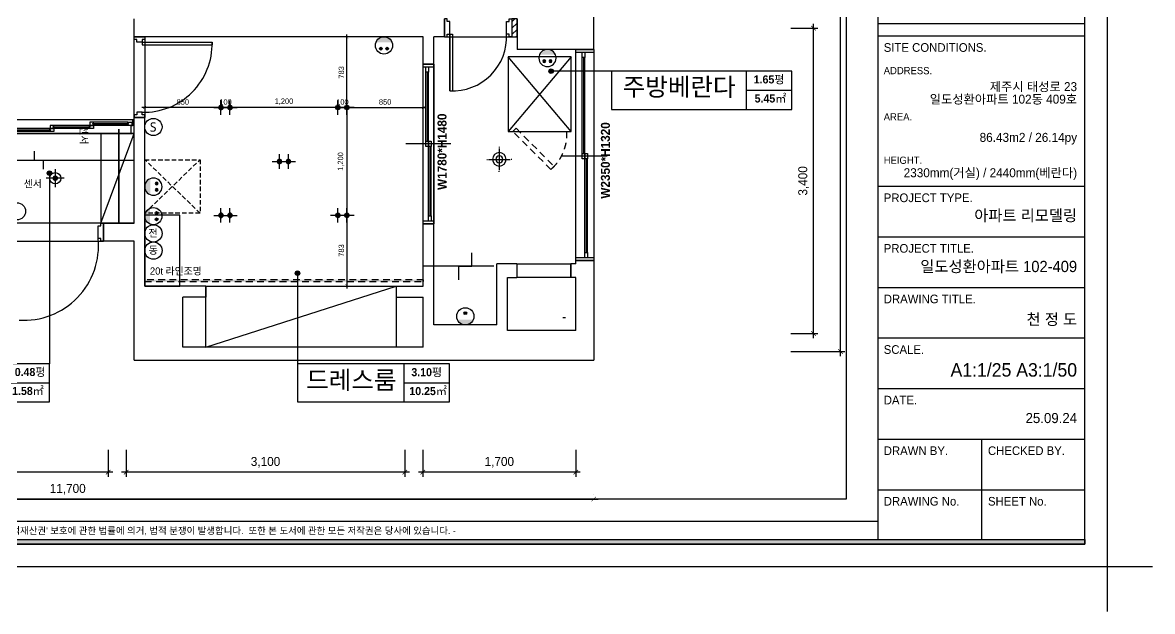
# Model space of a CAD drawing. Header units: inches. Extents: x 261411 to 598054, y 5888 to 34411.
# Drawn here: x 292346 to 304911, y 5888 to 12444 of the extents above; entities that cross this region are included whole.
import ezdxf
from ezdxf.enums import TextEntityAlignment as Align

# ---------------------------------------------------------------- set-up
doc = ezdxf.new("R2010")
doc.units = ezdxf.units.IN
doc.header["$LTSCALE"] = 50
doc.header["$MEASUREMENT"] = 0
doc.linetypes.add('DASHEDX2', pattern=[1.5, 1, -0.5])
doc.linetypes.add('HID', pattern=[2.5, 1.5, -1])
for name, color, linetype in [('0-ELC TEXT', 7, 'Continuous'), ('02-WAL', 2, 'Continuous'), ('03-TEXT', 3, 'Continuous'), ('03-WAL NEW', 3, 'Continuous'), ('04-WIN TEXT', 4, 'Continuous'), ('06-FUR', 6, 'Continuous'), ('06-LIGHT', 4, 'Continuous'), ('07-DIM', 5, 'Continuous'), ('07-DIM WAL', 5, 'Continuous'), ('3.기호.계단선', 30, 'Continuous'), ('CEIL-DOOR', 6, 'Continuous'), ('F-LEVEL', 7, 'Continuous'), ('FORM(YOURNAME)-1', 1, 'Continuous'), ('FORM(YOURNAME)-11', 1, 'Continuous'), ('fur', 6, 'Continuous'), ('HAT', 8, 'Continuous'), ('RC-LIGHT', 7, 'Continuous'), ('U-LANP', 6, 'Continuous'), ('도면층2', 2, 'Continuous'), ('도면층4', 4, 'Continuous'), ('도면층5', 5, 'Continuous'), ('도면층8', 8, 'Continuous'), ('설비', 140, 'Continuous')]:
    doc.layers.add(name, color=color, linetype=linetype)
doc.styles.add('HY 울릉도 L', font='')
doc.styles.add('YOURNAME', font='HY울릉도M.TTF')
doc.styles.add('넥슨고딕', font='NEXONLv1GothicBold.ttf')
doc.styles.add('코레일둥고', font='Korail_Round_Gothic_Medium.ttf')
doc.styles.get('HY 울릉도 L').set_extended_font_data('HY울릉도L')
doc.dimstyles.new('30', dxfattribs={"dimscale": 30, "dimtxt": 2, "dimasz": 1, "dimexe": 1, "dimexo": 1, "dimgap": 1, "dimtad": 1, "dimdec": 0, "dimrnd": 0.05, "dimdsep": 46, "dimlunit": 6, "dimtxsty": 'HY 울릉도 L', "dimblk": 'ARCHTICK', "dimcen": 2.5, "dimdle": 1, "dimclrd": 133, "dimclre": 133, "dimclrt": 30, "dimadec": 0, "dimazin": 0, "dimtfac": 1, "dimtdec": 0, "dimtix": 1, "dimtmove": 2, "dimatfit": 3, "dimldrblk": 'ARCHTICK', "dimfxl": 1, "dimlwd": -1, "dimlwe": -1, "dimarcsym": 0})
doc.dimstyles.new('50', dxfattribs={"dimscale": 50, "dimtxt": 2, "dimasz": 1, "dimexe": 1, "dimexo": 1, "dimgap": 1, "dimtad": 1, "dimdec": 0, "dimrnd": 0.05, "dimdsep": 46, "dimlunit": 6, "dimtxsty": 'HY 울릉도 L', "dimblk": 'ARCHTICK', "dimcen": 2.5, "dimdle": 1, "dimclrd": 133, "dimclre": 133, "dimclrt": 30, "dimadec": 0, "dimazin": 0, "dimtfac": 1, "dimtdec": 0, "dimtix": 1, "dimtmove": 2, "dimatfit": 3, "dimldrblk": 'ARCHTICK', "dimfxl": 1, "dimlwd": -1, "dimlwe": -1, "dimarcsym": 0})

# ---------------------------------------------------------------- blocks, each defined once
blk = doc.blocks.new('vudauseh')
at = {"layer": '02-WAL'}
for p, q in [((277198, 12145), (277198, 13446)), ((272087, 12285), (272087, 12485)), ((275537, 12285), (275537, 12485)), ((276345, 12485), (276345, 12145)), ((275300, 12285), (272087, 12285)), ((275300, 9510), (275300, 12285)), ((275537, 12285), (275420, 12285)), ((275420, 9077), (275420, 12285)), ((277198, 12145), (276345, 12145)), ((275420, 11982), (275300, 11982)), ((272205, 11385), (272087, 11385)), ((272087, 10210), (272087, 11385)), ((272205, 9510), (272205, 11385)), ((272087, 10210), (271747, 10210)), ((271747, 10210), (271747, 10010)), ((275420, 10202), (275300, 10202)), ((272087, 10010), (271747, 10010)), ((272087, 8685), (272087, 10010)), ((276120, 9077), (276120, 9757)), ((276343, 9757), (276120, 9757)), ((276998, 9757), (276943, 9757)), ((276238, 9015), (276238, 9607)), ((276238, 9607), (276343, 9607)), ((276998, 9607), (276943, 9607)), ((276998, 9015), (276998, 9607)), ((272885, 9510), (272205, 9510)), ((275000, 9510), (275300, 9510)), ((272630, 8830), (272630, 9385)), ((275300, 8830), (275300, 9385)), ((276120, 9077), (275420, 9077)), ((276998, 9015), (276238, 9015)), ((275300, 8830), (272630, 8830)), ((272087, 8685), (277198, 8685))]:
    blk.add_line(p, q, dxfattribs=at)
for points in [[(276998, 9757), (276998, 9795), (277198, 9795), (277198, 8685)], [(272885, 9510), (272885, 9385), (272630, 9385)], [(275000, 9510), (275000, 9385), (275300, 9385)]]:
    blk.add_lwpolyline(points, dxfattribs=at)
at = {"layer": '도면층2'}
for p, q in [((275537, 12285), (275537, 12485)), ((272205, 12285), (272087, 12285)), ((275300, 11982), (275420, 11982)), ((272205, 11385), (272087, 11385)), ((271747, 10010), (271747, 10210)), ((275300, 10202), (275420, 10202)), ((276343, 9757), (276343, 9607)), ((276943, 9757), (276943, 9607))]:
    blk.add_line(p, q, dxfattribs=at)
at = {"layer": '도면층4'}
for p, q in [((275537, 12485), (275537, 12285)), ((275537, 12285), (275537, 12485)), ((272087, 11385), (272087, 12285)), ((272087, 12285), (272205, 12285)), ((272205, 12285), (272087, 12285)), ((272175, 12225), (272175, 12195)), ((272175, 12225), (272956, 12225)), ((272175, 12195), (272955, 12195)), ((272205, 12285), (272205, 11385)), ((272956, 12225), (272956, 12195)), ((276998, 9795), (276998, 12145)), ((276998, 12145), (277198, 12145)), ((276998, 12115), (277198, 12115)), ((277198, 12145), (277198, 9795)), ((275300, 10202), (275300, 11982)), ((275300, 11982), (275420, 11982)), ((275300, 11952), (275420, 11952)), ((275420, 11982), (275420, 10202)), ((277083, 12055), (277083, 10985)), ((275345, 11892), (275345, 11122)), ((272205, 11385), (272087, 11385)), ((275610, 11092), (275110, 11092)), ((275375, 11062), (275375, 10292)), ((277348, 10955), (276848, 10955)), ((277113, 10925), (277113, 9885)), ((271747, 10210), (270747, 10210)), ((271747, 10010), (271747, 10210)), ((275420, 10232), (275300, 10232)), ((275420, 10202), (275300, 10202)), ((270747, 10010), (271747, 10010)), ((277198, 9825), (276998, 9825)), ((276343, 9757), (276343, 9607)), ((276343, 9757), (276943, 9757)), ((276943, 9607), (276943, 9757)), ((276943, 9757), (276943, 9607)), ((277198, 9795), (276998, 9795)), ((276943, 9607), (276343, 9607)), ((276883, 9157), (276853, 9157))]:
    blk.add_line(p, q, dxfattribs=at)
for points in [[(272205, 12285), (272205, 12255), (272175, 12255), (272175, 12225), (272117, 12225), (272117, 12255), (272087, 12255), (272087, 12285), (272205, 12285)], [(272205, 11385), (272205, 11415), (272175, 11415), (272175, 11445), (272117, 11445), (272117, 11415), (272087, 11415), (272087, 11385), (272205, 11385)], [(271747, 10010), (271717, 10010), (271717, 10040), (271687, 10040), (271687, 10180), (271717, 10180), (271717, 10210), (271747, 10210), (271747, 10010)]]:
    blk.add_lwpolyline(points, dxfattribs=at)
for points in [[(277068, 12115), (277098, 12115), (277098, 12055), (277068, 12055)], [(275330, 11952), (275360, 11952), (275360, 11892), (275330, 11892)], [(275330, 11122), (275360, 11122), (275360, 11062), (275330, 11062)], [(275360, 11122), (275390, 11122), (275390, 11062), (275360, 11062)], [(277068, 10985), (277098, 10985), (277098, 10925), (277068, 10925)], [(277098, 10985), (277128, 10985), (277128, 10925), (277098, 10925)], [(275360, 10292), (275390, 10292), (275390, 10232), (275360, 10232)], [(277098, 9885), (277128, 9885), (277128, 9825), (277098, 9825)]]:
    blk.add_lwpolyline(points, close=True, dxfattribs=at)
at = {"layer": '도면층5'}
for p, q in [((277068, 10985), (277068, 12055)), ((277098, 10985), (277098, 12055)), ((275330, 11122), (275330, 11892)), ((275360, 11122), (275360, 11892)), ((275360, 10292), (275360, 11062)), ((275390, 10292), (275390, 11062)), ((277098, 9885), (277098, 10925)), ((277128, 9885), (277128, 10925))]:
    blk.add_line(p, q, dxfattribs=at)
for centre, radius, start, end in [((272195, 12205), 760, 268.491, 1.509), ((270860, 9960), 831, 266.3562, 5.5291)]:
    blk.add_arc(centre, radius, start, end, dxfattribs=at)
at = {"layer": '04-WIN TEXT', "style": '넥슨고딕'}
for s, p in [('W1780*H1480', (275561, 10580)), ('W2350*H1320', (277378, 10483))]:
    blk.add_text(s, height=100, rotation=90, dxfattribs=at).set_placement(p)
blk = doc.blocks.new('cjswjdeh')
at = {"layer": '03-WAL NEW', "transparency": 33554687}
h = blk.add_hatch(dxfattribs=at)
h.set_pattern_fill('_USER', color=256, scale=50, angle=45, pattern_type=0)
h.set_pattern_definition([(45, (35435.233, -3757.15), (-35.355339, 35.355339), [])])
h.paths.add_polyline_path([(311683, 8624), (311741, 8624), (311741, 8824), (311683, 8824)])
at = {"color": 8}
for p, q in [((307483, 7549), (306083, 7549)), ((311484, 6070), (310694, 6070))]:
    blk.add_line(p, q, dxfattribs=at)
at = {"layer": '03-WAL NEW', "color": 7}
blk.add_line((306083, 7249), (307483, 7249), dxfattribs=at)
at = {"layer": '03-WAL NEW', "transparency": 33554687}
blk.add_lwpolyline([(311683, 8624), (311741, 8624), (311741, 8824), (311683, 8824)], close=True, dxfattribs=at)
at = {"layer": '03-WAL NEW', "color": 7}
blk.add_lwpolyline([(306371, 7349), (306371, 7249), (306471, 7249), (306471, 7149)], dxfattribs=at)
at = {"layer": '04-WIN TEXT', "color": 8}
blk.add_line((310993, 8654), (310993, 8024), dxfattribs=at)
at = {"layer": '06-FUR', "color": 8}
for p, q in [((307113, 6549), (307483, 7549)), ((308281, 5169), (310396, 5849))]:
    blk.add_line(p, q, dxfattribs=at)
at = {"layer": '06-FUR', "color": 8, "linetype": 'DASHEDX2'}
for p, q in [((307601, 6661), (308216, 7256)), ((308216, 6661), (307601, 7256))]:
    blk.add_line(p, q, dxfattribs=at)
at = {"layer": '06-FUR', "color": 8}
for points in [[(307113, 6549), (307483, 6549), (307483, 7549), (307113, 7549)], [(307991, 5849), (307991, 6639), (307601, 6639), (307601, 5849)], [(308281, 5849), (310396, 5849), (310396, 5169), (308281, 5169)]]:
    blk.add_lwpolyline(points, close=True, dxfattribs=at)
at = {"layer": '06-FUR', "color": 8, "linetype": 'DASHEDX2'}
blk.add_lwpolyline([(307601, 6661), (307601, 7256), (308216, 7256), (308216, 6661)], close=True, dxfattribs=at)
at = {"layer": 'F-LEVEL', "color": 8}
for p, q in [((311239, 6070), (311239, 6220)), ((311089, 6070), (311089, 5920)), ((311089, 6070), (311239, 6070))]:
    blk.add_line(p, q, dxfattribs=at)
at = {"layer": 'fur', "color": 8}
for p, q in [((312344, 7570), (311644, 8400)), ((312344, 8400), (311644, 7570))]:
    blk.add_line(p, q, dxfattribs=at)
blk.add_lwpolyline([(311644, 7570), (312344, 7570), (312344, 8400), (311644, 8400)], close=True, dxfattribs=at)
at = {"layer": 'fur', "color": 8, "linetype": 'HID'}
blk.add_lwpolyline([(312119, 7146), (311694, 7570), (311730, 7605), (312154, 7181)], close=True, dxfattribs=at)
blk.add_arc((311782, 7535), 513, 313.6042, 3.9091, dxfattribs=at)
at = {"layer": '도면층4', "color": 8}
for p, q in [((310933, 8624), (311683, 8624)), ((310993, 8654), (311023, 8654)), ((310993, 8024), (310993, 8654)), ((311023, 8654), (311023, 8024))]:
    blk.add_line(p, q, dxfattribs=at)
for points in [[(310933, 8624), (310963, 8624), (310963, 8654), (310993, 8654), (310993, 8794), (310963, 8794), (310963, 8824), (310933, 8824), (310933, 8624)], [(311683, 8624), (311653, 8624), (311653, 8654), (311623, 8654), (311623, 8794), (311653, 8794), (311653, 8824), (311683, 8824), (311683, 8624)]]:
    blk.add_lwpolyline(points, dxfattribs=at)
at = {"layer": '도면층5', "color": 8}
blk.add_arc((311029, 8618), 595, 266.576, 3.424, dxfattribs=at)
at = {"layer": '도면층8', "color": 8}
for p, q in [((307463, 7699), (306118, 7699)), ((307414, 7673), (307030, 7673)), ((306083, 7549), (307483, 7549)), ((306546, 7603), (306149, 7603)), ((306546, 7568), (306149, 7568)), ((307030, 7638), (306560, 7638)), ((306986, 7603), (306560, 7603)), ((307414, 7638), (307030, 7638)), ((307448, 7631), (307448, 7633))]:
    blk.add_line(p, q, dxfattribs=at)
for points in [[(307030, 7661), (307030, 7673), (306990, 7673), (306990, 7638), (307030, 7638), (307030, 7650), (307024, 7652), (307024, 7659)], [(307458, 7638), (307414, 7638), (307414, 7650), (307420, 7652), (307420, 7659), (307414, 7661), (307414, 7673), (307458, 7673)], [(306591, 7568), (306546, 7568), (306546, 7579), (306553, 7582), (306553, 7589), (306546, 7591), (306546, 7603), (306591, 7603)], [(306591, 7626), (306591, 7638), (306550, 7638), (306550, 7603), (306591, 7603), (306591, 7615), (306584, 7617), (306584, 7624)], [(307030, 7603), (306986, 7603), (306986, 7615), (306993, 7617), (306993, 7624), (306986, 7626), (306986, 7638), (307030, 7638)]]:
    blk.add_lwpolyline(points, close=True, dxfattribs=at)
for points in [[(307483, 7554), (307483, 7699), (307463, 7699), (307463, 7633), (307448, 7633), (307448, 7549), (307483, 7549), (307483, 7554)], [(306154, 7588), (306542, 7588), (306542, 7583), (306154, 7583), (306154, 7588), (306154, 7583)], [(306546, 7592), (306543, 7590), (306542, 7589), (306542, 7588)], [(306546, 7579), (306543, 7580), (306542, 7581), (306542, 7583)], [(306591, 7627), (306594, 7626), (306594, 7624), (306595, 7623)], [(306591, 7614), (306594, 7615), (306594, 7616), (306595, 7618)], [(306595, 7623), (306982, 7623), (306982, 7618), (306595, 7618), (306595, 7623), (306595, 7618)], [(306986, 7627), (306983, 7626), (306982, 7624), (306982, 7623)], [(306986, 7614), (306983, 7615), (306982, 7616), (306982, 7618)], [(307030, 7662), (307034, 7661), (307034, 7659), (307035, 7658)], [(307030, 7649), (307034, 7650), (307034, 7651), (307035, 7653)], [(307035, 7658), (307418, 7658), (307418, 7653), (307035, 7653), (307035, 7658), (307035, 7653)]]:
    blk.add_lwpolyline(points, dxfattribs=at)
blk.add_blockref('vudauseh', (35396, -3661))
blk = doc.blocks.new('FORM-ELEVATION')
at = {"layer": 'FORM(YOURNAME)-11'}
h = blk.add_hatch(color=256, dxfattribs=at)
h.dxf.hatch_style = 1
h.paths.add_polyline_path([(-10309, 35708), (71691, 35708), (71691, 35508), (-10309, 35508)])
h.paths.add_polyline_path([(-10309, -21492), (71691, -21492), (71691, -21692), (-10309, -21692)])
at = {"layer": 'Defpoints', "color": 158}
for p, q in [((62481, 35508), (62481, -21492)), ((62481, 1486), (71691, 1486)), ((62481, -20692), (-10309, -20692))]:
    blk.add_line(p, q, dxfattribs=at)
for points in [[(-10309, -21692), (71691, -21692), (71691, 35708), (-10309, 35708)], [(-8309, 33708), (61071, 33708), (61071, -19692), (-8309, -19692)]]:
    blk.add_lwpolyline(points, close=True, dxfattribs=at)
at = {"layer": 'Defpoints', "color": 1}
blk.add_lwpolyline([(72691, -24692), (72691, -22692), (74691, -22692)], dxfattribs=at)
at = {"layer": 'FORM(YOURNAME)-11', "color": 14}
for p, q in [((62481, 937), (71691, 937)), ((62481, -5756), (71691, -5756)), ((62481, -8009), (71691, -8009)), ((62481, -10261), (71691, -10261)), ((62481, -12514), (71691, -12514)), ((62481, -14766), (71691, -14766)), ((62481, -17019), (71691, -17019)), ((67086, -17019), (67086, -21492)), ((62481, -19271), (71691, -19271))]:
    blk.add_line(p, q, dxfattribs=at)
at = {"layer": 'FORM(YOURNAME)-11', "color": 250}
blk.add_lwpolyline([(-11309, -22692), (72691, -22692), (72691, 36708), (-11309, 36708)], close=True, dxfattribs=at)
at = {"layer": 'FORM(YOURNAME)-11'}
blk.add_lwpolyline([(-10309, -21492), (71691, -21492), (71691, -21692), (-10309, -21692)], close=True, dxfattribs=at)
at = {"layer": 'FORM(YOURNAME)-11', "color": 14, "style": 'YOURNAME'}
for s, height, p in [('SITE CONDITIONS.', 386.14, (62739, 422)), ('PROJECT TYPE.', 386.14, (62739, -6271)), ('PROJECT TITLE.', 386.14, (62739, -8524)), ('DRAWING TITLE.', 386.14, (62739, -10776)), ('SCALE.', 386.1, (62739, -13029)), ('DATE.', 386.1, (62739, -15281)), ('DRAWN BY.', 386.1, (62739, -17534)), ('CHECKED BY.', 386.14, (67376, -17534)), ('DRAWING No.', 386.14, (62739, -19786)), ('SHEET No.', 386.1, (67376, -19786))]:
    blk.add_text(s, height=height, dxfattribs=at).set_placement(p, align=Align.MIDDLE_LEFT)
at = {"layer": 'FORM(YOURNAME)-11', "color": 251, "style": 'YOURNAME'}
for s, p in [('ADDRESS.', (62739, -608)), ('AREA.', (62739, -2667)), ('HEIGHT.', (62739, -4598))]:
    blk.add_text(s, height=321.8, dxfattribs=at).set_placement(p, align=Align.MIDDLE_LEFT)
at = {"layer": 'FORM(YOURNAME)-11', "color": 1, "style": 'YOURNAME'}
blk.add_text("- 본 도서는 어떠한 경우에도 무단으로 도용할 수 없으며 도용시 '지적재산권' 보호에 관한 법률에 의거, 법적 분쟁이 발생합니다.  또한 본 도서에 관한 모든 저작권은 당사에 있습니다. -", height=300, dxfattribs=at).set_placement((28146, -21092), align=Align.MIDDLE_CENTER)
at = {"layer": 'FORM(YOURNAME)-11', "color": 3, "style": 'YOURNAME'}
for tag, height, p in [('1', 450, (71041, -1219)), ('2', 450, (71041, -1863)), ('3', 450, (71041, -3150)), ('4', 450, (71041, -5081)), ('5', 515, (71041, -7398)), ('6', 515, (71041, -9650)), ('7', 515, (71041, -11903)), ('8', 515, (71041, -14155)), ('9', 515, (71041, -16408)), ('10', 515, (66791, -18596)), ('11', 515, (71041, -18660)), ('12', 515, (66791, -20848)), ('13', 515, (71041, -20848))]:
    blk.add_attdef(tag, text='', height=height, dxfattribs=at).set_placement(p, align=Align.MIDDLE_RIGHT)
blk = doc.blocks.new('_ArchTick')
at = {"color": 0, "linetype": 'ByBlock', "const_width": 0.15}
blk.add_lwpolyline([(-0.5, -0.5), (0.5, 0.5)], dxfattribs=at)
blk = doc.blocks.new('*D810')
at = {"layer": '07-DIM', "color": 133}
for p, q in [((300892, 12381), (301192, 12381)), ((301142, 8931), (301142, 12431)), ((300892, 8981), (301192, 8981))]:
    blk.add_line(p, q, dxfattribs=at)
at = {"layer": 'Defpoints', "color": 0}
for p in [(300842, 12381), (301142, 12381), (300842, 8981)]:
    blk.add_point(p, dxfattribs=at)
at = {"layer": '07-DIM', "color": 133, "xscale": 50, "yscale": 50, "zscale": 50}
for p, rotation in [((301142, 12381), 90), ((301142, 8981), 270)]:
    blk.add_blockref('_ArchTick', p, dxfattribs=dict(at, rotation=rotation))
at = {"layer": '07-DIM', "color": 30, "insert": (301032, 10681), "char_height": 100, "attachment_point": 5, "rotation": 90, "style": 'HY 울릉도 L'}
blk.add_mtext('3,400', dxfattribs=at)
blk = doc.blocks.new('*D813')
at = {"layer": '07-DIM', "color": 133}
for p, q in [((296798, 7688), (296798, 7388)), ((298498, 7688), (298498, 7388)), ((298548, 7438), (296748, 7438))]:
    blk.add_line(p, q, dxfattribs=at)
at = {"layer": 'Defpoints', "color": 0}
for p in [(296798, 7738), (298498, 7738), (296798, 7438)]:
    blk.add_point(p, dxfattribs=at)
at = {"layer": '07-DIM', "color": 133, "xscale": 50, "yscale": 50, "zscale": 50, "rotation": 180}
blk.add_blockref('_ArchTick', (296798, 7438), dxfattribs=at)
at = {"layer": '07-DIM', "color": 133, "xscale": 50, "yscale": 50, "zscale": 50}
blk.add_blockref('_ArchTick', (298498, 7438), dxfattribs=at)
at = {"layer": '07-DIM', "color": 30, "insert": (297648, 7548), "char_height": 100, "attachment_point": 5, "style": 'HY 울릉도 L'}
blk.add_mtext('1,700', dxfattribs=at)
blk = doc.blocks.new('*D814')
at = {"layer": '07-DIM', "color": 133}
for p, q in [((293498, 7688), (293498, 7388)), ((296598, 7688), (296598, 7388)), ((296648, 7438), (293448, 7438))]:
    blk.add_line(p, q, dxfattribs=at)
at = {"layer": 'Defpoints', "color": 0}
for p in [(293498, 7738), (296598, 7738), (293498, 7438)]:
    blk.add_point(p, dxfattribs=at)
at = {"layer": '07-DIM', "color": 133, "xscale": 50, "yscale": 50, "zscale": 50, "rotation": 180}
blk.add_blockref('_ArchTick', (293498, 7438), dxfattribs=at)
at = {"layer": '07-DIM', "color": 133, "xscale": 50, "yscale": 50, "zscale": 50}
blk.add_blockref('_ArchTick', (296598, 7438), dxfattribs=at)
at = {"layer": '07-DIM', "color": 30, "insert": (295048, 7548), "char_height": 100, "attachment_point": 5, "style": 'HY 울릉도 L'}
blk.add_mtext('3,100', dxfattribs=at)
blk = doc.blocks.new('*D815')
at = {"layer": '07-DIM', "color": 133}
for p, q in [((288798, 7688), (288798, 7388)), ((293298, 7688), (293298, 7388)), ((293348, 7438), (288748, 7438))]:
    blk.add_line(p, q, dxfattribs=at)
at = {"layer": 'Defpoints', "color": 0}
for p in [(288798, 7738), (293298, 7738), (288798, 7438)]:
    blk.add_point(p, dxfattribs=at)
at = {"layer": '07-DIM', "color": 133, "xscale": 50, "yscale": 50, "zscale": 50, "rotation": 180}
blk.add_blockref('_ArchTick', (288798, 7438), dxfattribs=at)
at = {"layer": '07-DIM', "color": 133, "xscale": 50, "yscale": 50, "zscale": 50}
blk.add_blockref('_ArchTick', (293298, 7438), dxfattribs=at)
at = {"layer": '07-DIM', "color": 30, "insert": (291048, 7548), "char_height": 100, "attachment_point": 5, "style": 'HY 울릉도 L'}
blk.add_mtext('4,500', dxfattribs=at)
blk = doc.blocks.new('*D828')
at = {"layer": '07-DIM', "color": 133}
for p, q in [((286998, 7688), (286998, 7088)), ((298698, 7188), (298698, 7188)), ((286948, 7138), (298748, 7138))]:
    blk.add_line(p, q, dxfattribs=at)
at = {"layer": 'Defpoints', "color": 0}
for p in [(286998, 7738), (298698, 7138), (298698, 7138)]:
    blk.add_point(p, dxfattribs=at)
at = {"layer": '07-DIM', "color": 133, "xscale": 50, "yscale": 50, "zscale": 50, "rotation": 180}
blk.add_blockref('_ArchTick', (286998, 7138), dxfattribs=at)
at = {"layer": '07-DIM', "color": 133, "xscale": 50, "yscale": 50, "zscale": 50}
blk.add_blockref('_ArchTick', (298698, 7138), dxfattribs=at)
at = {"layer": '07-DIM', "color": 30, "insert": (292848, 7248), "char_height": 100, "attachment_point": 5, "style": 'HY 울릉도 L'}
blk.add_mtext('11,700', dxfattribs=at)
blk = doc.blocks.new('*D829')
at = {"layer": '07-DIM', "color": 133}
for p, q in [((300892, 18381), (301492, 18381)), ((301442, 8731), (301442, 18431)), ((300892, 8781), (301492, 8781))]:
    blk.add_line(p, q, dxfattribs=at)
at = {"layer": 'Defpoints', "color": 0}
for p in [(300842, 18381), (301442, 18381), (300842, 8781)]:
    blk.add_point(p, dxfattribs=at)
at = {"layer": '07-DIM', "color": 133, "xscale": 50, "yscale": 50, "zscale": 50}
for p, rotation in [((301442, 18381), 90), ((301442, 8781), 270)]:
    blk.add_blockref('_ArchTick', p, dxfattribs=dict(at, rotation=rotation))
at = {"layer": '07-DIM', "color": 30, "insert": (301332, 13581), "char_height": 100, "attachment_point": 5, "rotation": 90, "style": 'HY 울릉도 L'}
blk.add_mtext('9,600', dxfattribs=at)
blk = doc.blocks.new('hallogen')
h = blk.add_hatch(color=256)
h.dxf.hatch_style = 1
edge = h.paths.add_edge_path()
edge.add_arc((48592, 60854), 31.2, 0, 360, ccw=False)
at = {"color": 1, "linetype": 'Continuous'}
for p, q in [((48592, 60954), (48592, 60754)), ((48692, 60854), (48492, 60854))]:
    blk.add_line(p, q, dxfattribs=at)
at = {"color": 4, "linetype": 'Continuous'}
blk.add_circle((48592, 60854), 62.5, dxfattribs=at)
blk = doc.blocks.new('1')
at = {"linetype": 'Continuous'}
h = blk.add_hatch(color=4, dxfattribs=at)
h.dxf.hatch_style = 1
edge = h.paths.add_edge_path()
edge.add_arc((11539653, -14273504), 37.5, 0, 360)
at = {"color": 1, "linetype": 'Continuous'}
for p, q in [((11539520, -14273504), (11539787, -14273504)), ((11539653, -14273637), (11539653, -14273370))]:
    blk.add_line(p, q, dxfattribs=at)
at = {"color": 4, "linetype": 'Continuous'}
for radius in [41.5, 37.5]:
    blk.add_circle((11539653, -14273504), radius, dxfattribs=at)
blk = doc.blocks.new('*D856')
at = {"layer": '07-DIM WAL', "color": 133}
for p, q in [((295823, 11497), (295983, 11497)), ((295853, 11527), (295853, 11527)), ((295953, 11467), (295953, 11467))]:
    blk.add_line(p, q, dxfattribs=at)
at = {"layer": 'Defpoints', "color": 0}
for p in [(295853, 11497), (295953, 11497), (295953, 11497)]:
    blk.add_point(p, dxfattribs=at)
at = {"layer": '07-DIM WAL', "color": 133, "xscale": 30, "yscale": 30, "zscale": 30}
blk.add_blockref('_ArchTick', (295853, 11497), dxfattribs=at)
at = {"layer": '07-DIM WAL', "color": 133, "xscale": 30, "yscale": 30, "zscale": 30, "rotation": 180}
blk.add_blockref('_ArchTick', (295953, 11497), dxfattribs=at)
at = {"layer": '07-DIM WAL', "color": 30, "insert": (295903, 11559), "char_height": 60, "attachment_point": 5, "style": 'HY 울릉도 L'}
blk.add_mtext('100', dxfattribs=at)
blk = doc.blocks.new('*D857')
at = {"layer": '07-DIM WAL', "color": 133}
for p, q in [((295923, 11497), (296833, 11497)), ((295953, 11527), (295953, 11527)), ((296803, 11527), (296803, 11527))]:
    blk.add_line(p, q, dxfattribs=at)
at = {"layer": 'Defpoints', "color": 0}
for p in [(295953, 11497), (296803, 11497), (296803, 11497)]:
    blk.add_point(p, dxfattribs=at)
at = {"layer": '07-DIM WAL', "color": 133, "xscale": 30, "yscale": 30, "zscale": 30, "rotation": 180}
blk.add_blockref('_ArchTick', (295953, 11497), dxfattribs=at)
at = {"layer": '07-DIM WAL', "color": 133, "xscale": 30, "yscale": 30, "zscale": 30}
blk.add_blockref('_ArchTick', (296803, 11497), dxfattribs=at)
at = {"layer": '07-DIM WAL', "color": 30, "insert": (296378, 11559), "char_height": 60, "attachment_point": 5, "style": 'HY 울릉도 L'}
blk.add_mtext('850', dxfattribs=at)
blk = doc.blocks.new('*D858')
at = {"layer": '07-DIM WAL', "color": 133}
for p, q in [((295923, 12280), (295923, 12280)), ((295953, 11467), (295953, 12310)), ((295923, 11497), (295923, 11497))]:
    blk.add_line(p, q, dxfattribs=at)
at = {"layer": 'Defpoints', "color": 0}
for p in [(295953, 12280), (295953, 12280), (295953, 11497)]:
    blk.add_point(p, dxfattribs=at)
at = {"layer": '07-DIM WAL', "color": 133, "xscale": 30, "yscale": 30, "zscale": 30}
for p, rotation in [((295953, 12280), 90), ((295953, 11497), 270)]:
    blk.add_blockref('_ArchTick', p, dxfattribs=dict(at, rotation=rotation))
at = {"layer": '07-DIM WAL', "color": 30, "insert": (295891, 11889), "char_height": 60, "attachment_point": 5, "rotation": 90, "style": 'HY 울릉도 L'}
blk.add_mtext('783', dxfattribs=at)
blk = doc.blocks.new('*D859')
at = {"layer": '07-DIM WAL', "color": 133}
for p, q in [((295953, 11527), (295953, 10267)), ((295983, 11497), (295983, 11497)), ((295983, 10297), (295983, 10297))]:
    blk.add_line(p, q, dxfattribs=at)
at = {"layer": 'Defpoints', "color": 0}
for p in [(295953, 11497), (295953, 10297), (295953, 10297)]:
    blk.add_point(p, dxfattribs=at)
at = {"layer": '07-DIM WAL', "color": 133, "xscale": 30, "yscale": 30, "zscale": 30}
for p, rotation in [((295953, 11497), 90), ((295953, 10297), 270)]:
    blk.add_blockref('_ArchTick', p, dxfattribs=dict(at, rotation=rotation))
at = {"layer": '07-DIM WAL', "color": 30, "insert": (295887, 10897), "char_height": 60, "attachment_point": 5, "rotation": 90, "style": 'HY 울릉도 L'}
blk.add_mtext('1,200', dxfattribs=at)
blk = doc.blocks.new('*D860')
at = {"layer": '07-DIM WAL', "color": 133}
for p, q in [((295953, 10327), (295953, 9484)), ((295923, 10297), (295923, 10297)), ((295923, 9514), (295923, 9514))]:
    blk.add_line(p, q, dxfattribs=at)
at = {"layer": 'Defpoints', "color": 0}
for p in [(295953, 10297), (295953, 9514), (295953, 9514)]:
    blk.add_point(p, dxfattribs=at)
at = {"layer": '07-DIM WAL', "color": 133, "xscale": 30, "yscale": 30, "zscale": 30}
for p, rotation in [((295953, 10297), 90), ((295953, 9514), 270)]:
    blk.add_blockref('_ArchTick', p, dxfattribs=dict(at, rotation=rotation))
at = {"layer": '07-DIM WAL', "color": 30, "insert": (295891, 9906), "char_height": 60, "attachment_point": 5, "rotation": 90, "style": 'HY 울릉도 L'}
blk.add_mtext('783', dxfattribs=at)
blk = doc.blocks.new('*D861')
at = {"layer": '07-DIM WAL', "color": 133}
for p, q in [((295883, 11497), (294623, 11497)), ((294653, 11467), (294653, 11467)), ((295853, 11527), (295853, 11527))]:
    blk.add_line(p, q, dxfattribs=at)
at = {"layer": 'Defpoints', "color": 0}
for p in [(294653, 11497), (294653, 11497), (295853, 11497)]:
    blk.add_point(p, dxfattribs=at)
at = {"layer": '07-DIM WAL', "color": 133, "xscale": 30, "yscale": 30, "zscale": 30, "rotation": 180}
blk.add_blockref('_ArchTick', (294653, 11497), dxfattribs=at)
at = {"layer": '07-DIM WAL', "color": 133, "xscale": 30, "yscale": 30, "zscale": 30}
blk.add_blockref('_ArchTick', (295853, 11497), dxfattribs=at)
at = {"layer": '07-DIM WAL', "color": 30, "insert": (295253, 11563), "char_height": 60, "attachment_point": 5, "style": 'HY 울릉도 L'}
blk.add_mtext('1,200', dxfattribs=at)
blk = doc.blocks.new('*D862')
at = {"layer": '07-DIM WAL', "color": 133}
for p, q in [((294683, 11497), (294523, 11497)), ((294553, 11467), (294553, 11467)), ((294653, 11467), (294653, 11467))]:
    blk.add_line(p, q, dxfattribs=at)
at = {"layer": 'Defpoints', "color": 0}
for p in [(294553, 11497), (294553, 11497), (294653, 11497)]:
    blk.add_point(p, dxfattribs=at)
at = {"layer": '07-DIM WAL', "color": 133, "xscale": 30, "yscale": 30, "zscale": 30}
blk.add_blockref('_ArchTick', (294553, 11497), dxfattribs=at)
at = {"layer": '07-DIM WAL', "color": 133, "xscale": 30, "yscale": 30, "zscale": 30, "rotation": 180}
blk.add_blockref('_ArchTick', (294653, 11497), dxfattribs=at)
at = {"layer": '07-DIM WAL', "color": 30, "insert": (294603, 11559), "char_height": 60, "attachment_point": 5, "style": 'HY 울릉도 L'}
blk.add_mtext('100', dxfattribs=at)
blk = doc.blocks.new('*D863')
at = {"layer": '07-DIM WAL', "color": 133}
for p, q in [((294583, 11497), (293673, 11497)), ((293703, 11467), (293703, 11467)), ((294553, 11467), (294553, 11467))]:
    blk.add_line(p, q, dxfattribs=at)
at = {"layer": 'Defpoints', "color": 0}
for p in [(293703, 11497), (293703, 11497), (294553, 11497)]:
    blk.add_point(p, dxfattribs=at)
at = {"layer": '07-DIM WAL', "color": 133, "xscale": 30, "yscale": 30, "zscale": 30, "rotation": 180}
blk.add_blockref('_ArchTick', (293703, 11497), dxfattribs=at)
at = {"layer": '07-DIM WAL', "color": 133, "xscale": 30, "yscale": 30, "zscale": 30}
blk.add_blockref('_ArchTick', (294553, 11497), dxfattribs=at)
at = {"layer": '07-DIM WAL', "color": 30, "insert": (294128, 11559), "char_height": 60, "attachment_point": 5, "style": 'HY 울릉도 L'}
blk.add_mtext('850', dxfattribs=at)
blk = doc.blocks.new('매입등')
at = {"layer": 'HAT', "color": 1}
for p, q in [((0, 140), (0, 130)), ((-140, 0), (-130, 0)), ((120, 0), (-120, 0)), ((0, 120), (0, -120)), ((140, 0), (130, 0)), ((-140, 0), (-130, 0)), ((0, -140), (0, -130))]:
    blk.add_line(p, q, dxfattribs=at)
blk.add_circle((0, 0), 40, dxfattribs=at)
at = {"layer": 'U-LANP'}
blk.add_circle((0, 0), 75, dxfattribs=at)
blk = doc.blocks.new('A$C59950440')
at = {"layer": 'CEIL-DOOR'}
blk.add_blockref('매입등', (140, 140), dxfattribs=at)
blk = doc.blocks.new('GGG')
at = {"layer": '설비'}
h = blk.add_hatch(color=10, dxfattribs=at)
edge = h.paths.add_edge_path()
edge.add_arc((291143, 15945), 15.3, 0, 360)
h = blk.add_hatch(color=10, dxfattribs=at)
edge = h.paths.add_edge_path()
edge.add_line((291215, 15999), (291215, 15821))
edge.add_ellipse((291179, 15910), major_axis=(-67.8, 67.8), ratio=1, start_angle=156.9578, end_angle=293.0422)
h = blk.add_hatch(color=10, dxfattribs=at)
edge = h.paths.add_edge_path()
edge.add_arc((291143, 15875), 15.3, 0, 360)
at = {"layer": '설비', "color": 10}
for centre, radius in [((291179, 15910), 95.8), ((291143, 15945), 15.3), ((291143, 15875), 15.3)]:
    blk.add_circle(centre, radius, dxfattribs=at)
blk = doc.blocks.new('SW')
at = {"layer": '설비', "color": 140}
blk.add_circle((11533254, -14277699), 184, dxfattribs=at)
at = {"layer": '설비', "color": 140, "insert": (11533320, -14277601), "char_height": 197.14, "width": 314.33, "attachment_point": 3, "style": '코레일둥고'}
blk.add_mtext('{\\fMalgun Gothic|b0|i0|c129|p50;S}', dxfattribs=at)
blk = doc.blocks.new('egoo')
at = {"layer": '설비'}
h = blk.add_hatch(color=140, dxfattribs=at)
edge = h.paths.add_edge_path()
edge.add_line((1015826, 443329), (1015567, 443329))
edge.add_ellipse((1015696, 443381), major_axis=(99, 99), ratio=1, start_angle=156.9578, end_angle=293.0422)
h = blk.add_hatch(color=140, dxfattribs=at)
edge = h.paths.add_edge_path()
edge.add_arc((1015645, 443434), 22.3, 0, 360)
h = blk.add_hatch(color=140, dxfattribs=at)
edge = h.paths.add_edge_path()
edge.add_arc((1015748, 443434), 22.3, 0, 360)
at = {"layer": '설비', "color": 140}
for centre, radius in [((1015696, 443381), 140), ((1015645, 443434), 22.3), ((1015748, 443434), 22.3)]:
    blk.add_circle(centre, radius, dxfattribs=at)
blk = doc.blocks.new('DLSXJSPT')
at = {"layer": '설비', "color": 140}
blk.add_circle((242956, 103418), 115, dxfattribs=at)
at = {"layer": '설비', "color": 140, "style": '코레일둥고'}
blk.add_text('전', height=100, dxfattribs=at).set_placement((242888, 103372))
blk = doc.blocks.new('DLSXJVHS')
at = {"layer": '설비', "color": 140}
blk.add_circle((236551, 103608), 115, dxfattribs=at)
at = {"layer": '설비', "color": 140, "style": '코레일둥고'}
blk.add_text('동', height=100, dxfattribs=at).set_placement((236487, 103564))
blk = doc.blocks.new('DLFRN')
at = {"layer": '설비'}
h = blk.add_hatch(color=140, dxfattribs=at)
edge = h.paths.add_edge_path()
edge.add_arc((236552, 104851), 18.3, 0, 360)
h = blk.add_hatch(color=140, dxfattribs=at)
edge = h.paths.add_edge_path()
edge.add_line((236659, 104765), (236446, 104765))
edge.add_ellipse((236552, 104808), major_axis=(81.3, 81.3), ratio=1, start_angle=156.9578, end_angle=293.0422)
at = {"layer": '설비', "color": 140}
for centre, radius in [((236552, 104808), 115), ((236552, 104851), 18.3)]:
    blk.add_circle(centre, radius, dxfattribs=at)

msp = doc.modelspace()

# ---------------------------------------------------------------- hatches: boundary and pattern name
at = {"layer": '03-TEXT'}
h = msp.add_hatch(color=7, dxfattribs=at)
h.dxf.hatch_style = 1
edge = h.paths.add_edge_path()
edge.add_arc((298224.1, 11901.9), 25, 90, 450)
h = msp.add_hatch(color=7, dxfattribs=at)
h.dxf.hatch_style = 1
edge = h.paths.add_edge_path()
edge.add_arc((298224.1, 11901.9), 25, 90, 450)
h = msp.add_hatch(color=7, dxfattribs=at)
h.dxf.hatch_style = 1
edge = h.paths.add_edge_path()
edge.add_arc((292644.7, 10767.2), 25, 90, 450)
h = msp.add_hatch(color=7, dxfattribs=at)
h.dxf.hatch_style = 1
edge = h.paths.add_edge_path()
edge.add_arc((292644.7, 10767.2), 25, 90, 450)
h = msp.add_hatch(color=7, dxfattribs=at)
h.dxf.hatch_style = 1
edge = h.paths.add_edge_path()
edge.add_arc((295403.4, 9653.2), 25, 90, 450)
h = msp.add_hatch(color=7, dxfattribs=at)
h.dxf.hatch_style = 1
edge = h.paths.add_edge_path()
edge.add_arc((295403.4, 9653.2), 25, 90, 450)
at = {"layer": '3.기호.계단선', "linetype": 'HID'}
h = msp.add_hatch(color=140, dxfattribs=at)
h.dxf.hatch_style = 1
h.paths.add_polyline_path([(293705.1, 9560), (296805.1, 9560), (296805.1, 9580), (293705.1, 9580)])

# ---------------------------------------------------------------- linework, layer by layer
at = {"layer": '03-TEXT', "color": 7}
for p, q in [((298897.3, 11901.9), (298224.1, 11901.9)), ((300392.8, 11901.9), (300392.8, 11477.4)), ((300392.8, 11689.7), (300902.5, 11689.7)), ((292644.7, 10767.2), (292644.7, 8646)), ((295403.4, 9653.2), (295403.4, 8646)), ((296585.5, 8646), (296585.5, 8221.5)), ((292220.2, 8433.8), (292644.7, 8433.8)), ((296585.5, 8433.8), (297095.1, 8433.8))]:
    msp.add_line(p, q, dxfattribs=at)
for points in [[(298897.3, 11477.4), (300902.5, 11477.4), (300902.5, 11901.9), (298897.3, 11901.9)], [(291144.7, 8221.5), (292644.7, 8221.5), (292644.7, 8646), (291144.7, 8646)], [(295403.4, 8221.5), (297095.1, 8221.5), (297095.1, 8646), (295403.4, 8646)]]:
    msp.add_lwpolyline(points, close=True, dxfattribs=at)
for centre in [(298224.1, 11901.9), (298224.1, 11901.9), (292644.7, 10767.2), (292644.7, 10767.2), (295403.4, 9653.2), (295403.4, 9653.2)]:
    msp.add_circle(centre, 25, dxfattribs=at)
at = {"layer": '06-LIGHT', "color": 10, "linetype": 'HID', "lineweight": 25, "const_width": 20}
msp.add_lwpolyline([(293417.1, 11260), (293417.1, 10210)], dxfattribs=at)
at = {"layer": '3.기호.계단선', "color": 140, "linetype": 'HID'}
msp.add_lwpolyline([(293705.1, 9560), (296805.1, 9560), (296805.1, 9580), (293705.1, 9580), (293705.1, 9560)], dxfattribs=at)
at = {"layer": '설비', "color": 10}
msp.add_circle((292282.9, 10342.5), 95.8, dxfattribs=at)

# ---------------------------------------------------------------- block references
msp.add_blockref('cjswjdeh', (-13896.2, 3661.2))
at = {"layer": 'FORM(YOURNAME)-1'}
ref = msp.add_blockref('FORM-ELEVATION', (286238.6, 12060.7), dxfattribs=dict(at, xscale=0.2500000000000001, yscale=0.2500000000000001, zscale=0.2500000000000001))
ref.add_attrib('9', '25.09.24', dxfattribs={"layer": 'FORM(YOURNAME)-11', "color": 3, "height": 112.5, "style": 'YOURNAME'}).set_placement((304073.7, 8041), align=Align.MIDDLE_RIGHT)
ref.add_attrib('8', 'A1:1/25 A3:1/50', dxfattribs={"layer": 'FORM(YOURNAME)-11', "color": 3, "height": 150, "style": 'YOURNAME'}).set_placement((304073.7, 8576.8), align=Align.MIDDLE_RIGHT)
ref.add_attrib('7', '천 정 도', dxfattribs={"layer": 'FORM(YOURNAME)-11', "color": 3, "height": 125, "style": 'YOURNAME'}).set_placement((304073.7, 9140.6), align=Align.MIDDLE_RIGHT)
ref.add_attrib('6', '일도성환아파트 102-409', dxfattribs={"layer": 'FORM(YOURNAME)-11', "color": 3, "height": 125, "style": 'YOURNAME'}).set_placement((304073.7, 9728.4), align=Align.MIDDLE_RIGHT)
ref.add_attrib('5', '아파트 리모델링', dxfattribs={"layer": 'FORM(YOURNAME)-11', "color": 3, "height": 125, "style": 'YOURNAME'}).set_placement((304073.7, 10295.7), align=Align.MIDDLE_RIGHT)
ref.add_attrib('1', ' 제주시 태성로 23', dxfattribs={"layer": 'FORM(YOURNAME)-11', "color": 3, "height": 100, "style": 'YOURNAME'}).set_placement((304073.7, 11730.3), align=Align.MIDDLE_RIGHT)
ref.add_attrib('2', '일도성환아파트 102동 409호', dxfattribs={"layer": 'FORM(YOURNAME)-11', "color": 3, "height": 100, "style": 'YOURNAME'}).set_placement((304073.7, 11591), align=Align.MIDDLE_RIGHT)
ref.add_attrib('3', '86.43m2 / 26.14py', dxfattribs={"layer": 'FORM(YOURNAME)-11', "color": 3, "height": 100, "style": 'YOURNAME'}).set_placement((304073.7, 11165.5), align=Align.MIDDLE_RIGHT)
ref.add_attrib('4', '2330mm(거실) / 2440mm(베란다)', dxfattribs={"layer": 'FORM(YOURNAME)-11', "color": 3, "height": 100, "style": 'YOURNAME'}).set_placement((304073.7, 10771.8), align=Align.MIDDLE_RIGHT)
at = {"layer": 'RC-LIGHT', "yscale": 0.6024096385271789, "zscale": 0.6024096385271789}
for p, xscale, rotation in [((8893048.8, -6940101), -0.6024096385271789, 270), ((8893148.8, -6940101), -0.6024096385271789, 270), ((-8302643.7, -6940101), 0.6024096385271789, 90.00000000000001), ((-8302543.7, -6940101), 0.6024096385271789, 90.00000000000001), ((8893698.8, -6940701), -0.6024096385271789, 270), ((8893798.8, -6940701), -0.6024096385271789, 270), ((8893048.8, -6941301), -0.6024096385271789, 270), ((8893148.8, -6941301), -0.6024096385271789, 270), ((-8302643.7, -6941301), 0.6024096385271789, 90.00000000000001), ((-8302543.7, -6941301), 0.6024096385271789, 90.00000000000001)]:
    msp.add_blockref('1', p, dxfattribs=dict(at, xscale=xscale, rotation=rotation))
at = {"layer": 'RC-LIGHT', "xscale": -1}
msp.add_blockref('A$C59950440', (297788.1, 10781), dxfattribs=at)
at = {"layer": 'RC-LIGHT'}
msp.add_blockref('hallogen', (244117.4, -50142.9), dxfattribs=at)
at = {"layer": '설비', "color": 140, "xscale": 0.6845238224412213, "yscale": 0.6845238224412213, "zscale": 0.6845238224412213}
for p, rotation in [((991633.4, 315694.3), 180), ((-9704.3, 705556.7), 270)]:
    msp.add_blockref('egoo', p, dxfattribs=dict(at, rotation=rotation))
at = {"layer": '설비', "xscale": -1}
for p, rotation in [((282273.3, -279130.2), 269.9999999999999), ((584980.2, -5293.7), 359.9999999999999)]:
    msp.add_blockref('GGG', p, dxfattribs=dict(at, rotation=rotation))
at = {"layer": '설비', "color": 140, "xscale": 0.5208333333333334, "yscale": 0.5208333333333334, "zscale": 0.5208333333333334}
msp.add_blockref('SW', (-5713102.3, 7447582.8), dxfattribs=at)
at = {"layer": '설비', "xscale": 0.8333333333333334, "yscale": 0.8333333333333334, "zscale": 0.8333333333333334}
for name, p in [('DLSXJSPT', (91337.6, -76085.4)), ('DLSXJVHS', (96675.2, -76434.9)), ('DLFRN', (100143.2, -78167))]:
    msp.add_blockref(name, p, dxfattribs=at)

# ---------------------------------------------------------------- texts
at = {"layer": '0-ELC TEXT', "color": 7, "linetype": 'DASHEDX2', "style": '코레일둥고'}
msp.add_text('센서', height=80, rotation=270, dxfattribs=at).set_placement((292988.4, 11287.7))
msp.add_text('센서', height=80, dxfattribs=at).set_placement((292359.3, 10609.6))
at = {"layer": '03-TEXT'}
for s, height, style, p in [('주방베란다', 200, '코레일둥고', (299647.8, 11627.3)), ('1.65평', 90, '넥슨고딕', (300648.2, 11765.9)), ('5.45㎡', 90, '넥슨고딕', (300663.6, 11553.6)), ('0.48평', 90, '넥슨고딕', (292430, 8508.2)), ('드레스룸', 200, '코레일둥고', (296002, 8364.2)), ('3.10평', 90, '넥슨고딕', (296840.9, 8506.2)), ('1.58㎡', 90, '넥슨고딕', (292405.9, 8297.7)), ('10.25㎡', 90, '넥슨고딕', (296856.3, 8296))]:
    msp.add_text(s, height=height, dxfattribs=dict(at, style=style)).set_placement(p, align=Align.CENTER)
at = {"layer": '3.기호.계단선', "color": 140, "linetype": 'HID', "style": '코레일둥고'}
msp.add_text('20t 라인조명', height=80, dxfattribs=at).set_placement((293762.3, 9637.6))

# ---------------------------------------------------------------- dimensions: what is measured, and where the dimension line sits
at = {"layer": '07-DIM'}
for base, p1, p2, picture, middle in [((301442, 18381), (300842, 8781), (300842, 18381), '*D829', (301332, 13581)), ((301142, 12381), (300842, 8981), (300842, 12381), '*D810', (301032, 10681))]:
    dim = msp.add_linear_dim(base=base, p1=p1, p2=p2, angle=90, dimstyle='50', override={"dimfxl": 0}, dxfattribs=at)
    dim.commit()
    dim.dimension.update_dxf_attribs({"geometry": picture, "text_midpoint": middle})
for base, p1, p2, picture, middle in [((298698.1, 7137.8), (286998.1, 7737.8), (298698.1, 7137.8), '*D828', (292848.1, 7247.7)), ((288798.1, 7437.8), (293298.1, 7737.8), (288798.1, 7737.8), '*D815', (291048.1, 7547.7)), ((293498.1, 7437.8), (296598.1, 7737.8), (293498.1, 7737.8), '*D814', (295048.1, 7547.8)), ((296798.1, 7437.8), (298498.1, 7737.8), (296798.1, 7737.8), '*D813', (297648.1, 7547.7))]:
    dim = msp.add_linear_dim(base=base, p1=p1, p2=p2, dimstyle='50', override={"dimfxl": 0}, dxfattribs=at)
    dim.commit()
    dim.dimension.update_dxf_attribs({"geometry": picture, "text_midpoint": middle})
at = {"layer": '07-DIM WAL'}
for base, p1, p2, picture, middle in [((295952.6, 12280.5), (295952.6, 11497.5), (295952.6, 12280.5), '*D858', (295891.2, 11889)), ((295952.6, 10297.5), (295952.6, 11497.5), (295952.6, 10297.5), '*D859', (295886.6, 10897.5)), ((295952.6, 9514.5), (295952.6, 10297.5), (295952.6, 9514.5), '*D860', (295891.2, 9906))]:
    dim = msp.add_linear_dim(base=base, p1=p1, p2=p2, angle=90, dimstyle='30', dxfattribs=at)
    dim.commit()
    dim.dimension.update_dxf_attribs({"geometry": picture, "text_midpoint": middle})
for base, p1, p2, picture, middle in [((293702.6, 11497.5), (294552.6, 11497.5), (293702.6, 11497.5), '*D863', (294127.6, 11558.8)), ((294552.6, 11497.5), (294652.6, 11497.5), (294552.6, 11497.5), '*D862', (294602.6, 11558.7)), ((294652.6, 11497.5), (295852.6, 11497.5), (294652.6, 11497.5), '*D861', (295252.6, 11563.4)), ((295952.6, 11497.5), (295852.6, 11497.5), (295952.6, 11497.5), '*D856', (295902.6, 11558.7)), ((296802.6, 11497.5), (295952.6, 11497.5), (296802.6, 11497.5), '*D857', (296377.6, 11558.8))]:
    dim = msp.add_linear_dim(base=base, p1=p1, p2=p2, dimstyle='30', dxfattribs=at)
    dim.commit()
    dim.dimension.update_dxf_attribs({"geometry": picture, "text_midpoint": middle})

doc.saveas('drawing.dxf')
